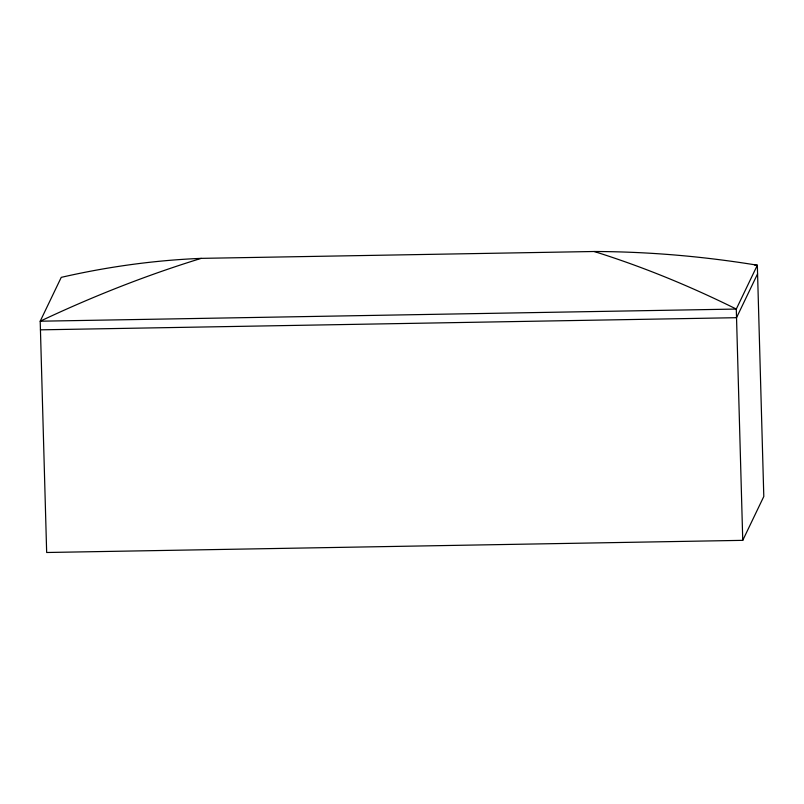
<?xml version="1.0" encoding="UTF-8"?>
<svg xmlns="http://www.w3.org/2000/svg" width="804" height="804" viewBox="0 0 804 804"><rect width="100%" height="100%" fill="white"/><g stroke="black" fill="none" stroke-linecap="round" stroke-linejoin="round"><path stroke-width="1.21" d="M757.579 273.842L736.534 317.691L40.441 329.841M742.755 540.348L763.8 496.5L757.338 265.209C703.42 256.396 648.808 251.652 594.166 251.501L201.231 258.365C154.117 260.285 107.203 266.817 61.245 277.36L40.2 321.208L46.662 552.499L742.755 540.348L736.293 309.058L757.338 265.209L754.835 265.25M201.231 258.365C146.107 275.3 92.349 296.586 40.2 321.208L736.293 309.058C690.445 286.355 643.009 266.767 594.166 251.501"/></g></svg>
